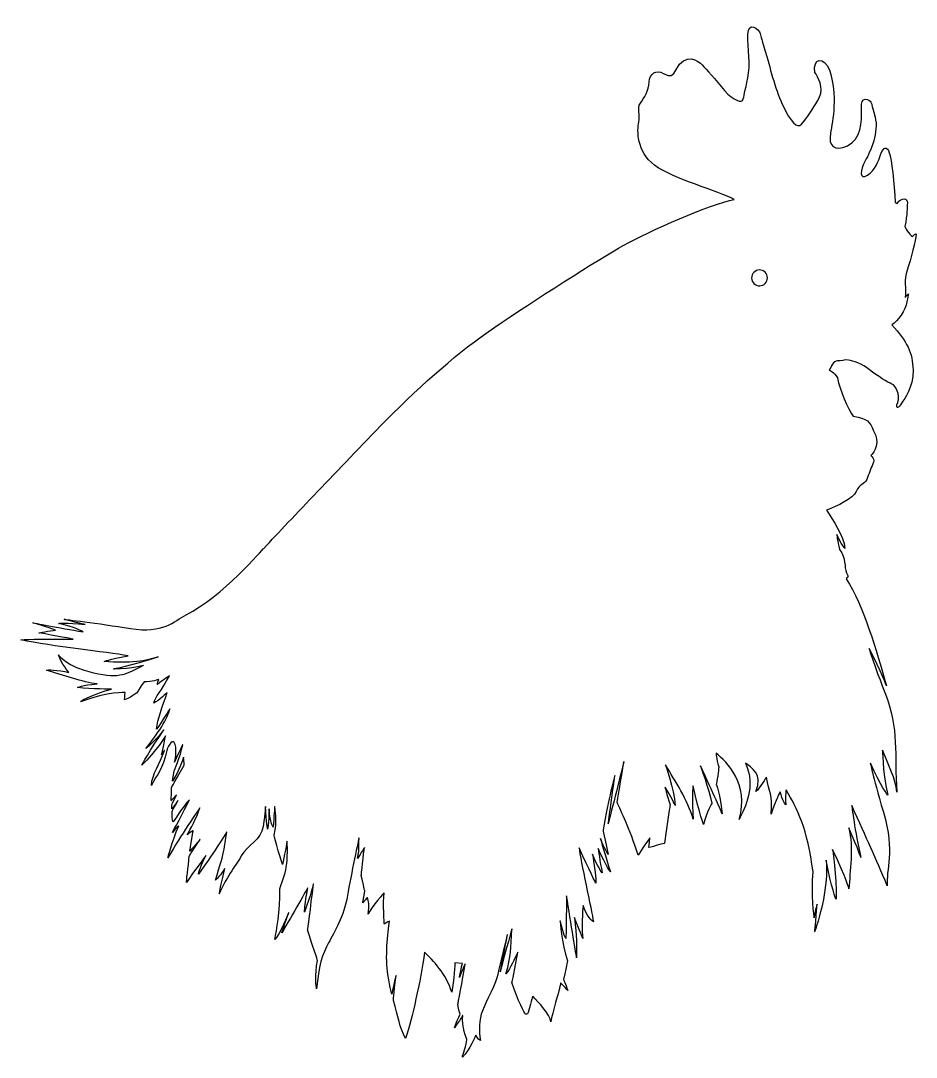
# Model space of a CAD drawing. Header units: centimetres. Extents: x -64 to 65, y -66 to 66.
# Drawn here: x -63.9 to -59.53, y 11.18 to 16.23 of the extents above; entities that cross this region are included whole.
import ezdxf

# ---------------------------------------------------------------- set-up
doc = ezdxf.new("R2010")
doc.units = ezdxf.units.CM
doc.header["$MEASUREMENT"] = 0
doc.layers.add('Layer 1', color=7, linetype='Continuous')

msp = doc.modelspace()

# ---------------------------------------------------------------- linework, layer by layer
at = {"layer": 'Layer 1'}
for points, knots in [([(-63.80909, 13.24695), (-63.72927, 13.23195), (-63.64203, 13.2156), (-63.64203, 13.2156), (-63.64203, 13.2156), (-63.80647, 13.21899), (-63.89807, 13.21266), (-63.89807, 13.21266), (-63.89807, 13.21266), (-63.74318, 13.17964), (-63.4805, 13.15405), (-63.37417, 13.13413), (-63.37417, 13.13413), (-63.4717, 13.11685), (-63.4913, 13.10709), (-63.4913, 13.10709), (-63.4913, 13.10709), (-63.36544, 13.09709), (-63.28077, 13.10884), (-63.22759, 13.13027), (-63.22759, 13.13027), (-63.36163, 13.08672), (-63.44516, 13.07071), (-63.44516, 13.07071), (-63.44516, 13.07071), (-63.34888, 13.07047), (-63.29842, 13.0886), (-63.29842, 13.0886), (-63.29842, 13.0886), (-63.38049, 13.04891), (-63.4092, 13.02092), (-63.54292, 13.05169), (-63.54292, 13.05169), (-63.67677, 13.08273), (-63.71339, 13.13863), (-63.71339, 13.13863), (-63.71339, 13.13863), (-63.70154, 13.0973), (-63.66264, 13.05256), (-63.66264, 13.05256), (-63.66264, 13.05256), (-63.71688, 13.06867), (-63.77234, 13.06523), (-63.77234, 13.06523), (-63.77234, 13.06523), (-63.69246, 13.04036), (-63.59644, 13.00678), (-63.52548, 12.99739), (-63.52548, 12.99739), (-63.60155, 12.99194), (-63.62144, 12.98001), (-63.62144, 12.98001), (-63.62144, 12.98001), (-63.55051, 12.97062), (-63.4557, 12.9726), (-63.4557, 12.9726), (-63.4557, 12.9726), (-63.54108, 12.94739), (-63.59717, 12.92037), (-63.60704, 12.91045), (-63.60704, 12.91045), (-63.46583, 12.96056), (-63.38804, 12.95593), (-63.38804, 12.95593), (-63.38804, 12.95593), (-63.39161, 12.93699), (-63.39098, 12.91923), (-63.39098, 12.91923), (-63.39098, 12.91923), (-63.34791, 12.9387), (-63.32478, 12.95786), (-63.32303, 12.96738), (-63.32303, 12.96738), (-63.31628, 12.9818), (-63.29575, 13.00746), (-63.29575, 13.00746), (-63.29575, 13.00746), (-63.25662, 13.00616), (-63.22468, 13.01966), (-63.22468, 13.01966), (-63.22468, 13.01966), (-63.23201, 13.00146), (-63.23108, 12.99537), (-63.23108, 12.99537), (-63.23108, 12.99537), (-63.1993, 13.019), (-63.17224, 13.03739), (-63.17224, 13.03739), (-63.17224, 13.03739), (-63.20965, 12.96378), (-63.24251, 12.93476), (-63.24815, 12.90404), (-63.24815, 12.90404), (-63.22458, 12.91544), (-63.18364, 12.95521), (-63.18364, 12.95521), (-63.18364, 12.95521), (-63.207, 12.88279), (-63.23124, 12.82832), (-63.23481, 12.77601), (-63.23481, 12.77601), (-63.20788, 12.81599), (-63.17089, 12.87594), (-63.17089, 12.87594), (-63.17089, 12.87594), (-63.18724, 12.81032), (-63.24653, 12.73486), (-63.28794, 12.68168), (-63.28794, 12.68168), (-63.24177, 12.71835), (-63.19994, 12.77331), (-63.19994, 12.77331), (-63.19994, 12.77331), (-63.27043, 12.67068), (-63.3071, 12.60075), (-63.3071, 12.60075), (-63.3071, 12.60075), (-63.23738, 12.66822), (-63.1919, 12.74431), (-63.1919, 12.74431), (-63.1919, 12.74431), (-63.20508, 12.67393), (-63.21111, 12.65171), (-63.21111, 12.65171), (-63.21111, 12.65171), (-63.19733, 12.67256), (-63.19733, 12.67256), (-63.19733, 12.67256), (-63.19733, 12.67256), (-63.21786, 12.60586), (-63.258, 12.55823), (-63.26054, 12.50174), (-63.26054, 12.50174), (-63.23226, 12.55918), (-63.20527, 12.57778), (-63.18564, 12.67224), (-63.18564, 12.67224), (-63.17601, 12.70216), (-63.15421, 12.73526), (-63.14474, 12.70209), (-63.14474, 12.70209), (-63.13511, 12.66881), (-63.14593, 12.62171), (-63.14694, 12.61592), (-63.14694, 12.61592), (-63.1195, 12.67971), (-63.10765, 12.70104), (-63.10765, 12.70104), (-63.10765, 12.70104), (-63.11934, 12.63831), (-63.14916, 12.57311), (-63.14916, 12.57311), (-63.14916, 12.57311), (-63.15326, 12.54057), (-63.15824, 12.52377), (-63.15824, 12.52377), (-63.15824, 12.52377), (-63.12392, 12.57232), (-63.10342, 12.63939), (-63.10342, 12.63939), (-63.10342, 12.63939), (-63.1017, 12.61738), (-63.10054, 12.6015), (-63.10054, 12.6015), (-63.10054, 12.6015), (-63.15907, 12.49842), (-63.16224, 12.49305), (-63.16224, 12.49305), (-63.16224, 12.49305), (-63.16274, 12.4382), (-63.16489, 12.42667), (-63.16489, 12.42667), (-63.16489, 12.42667), (-63.1424, 12.45196), (-63.13751, 12.45696), (-63.13751, 12.45696), (-63.13751, 12.45696), (-63.15902, 12.41574), (-63.16045, 12.40817), (-63.16045, 12.40817), (-63.16045, 12.40817), (-63.16026, 12.38846), (-63.16026, 12.38846), (-63.16026, 12.38846), (-63.16026, 12.38846), (-63.13121, 12.42831), (-63.13121, 12.42831), (-63.13121, 12.42831), (-63.13121, 12.42831), (-63.1587, 12.37635), (-63.1587, 12.37635), (-63.1587, 12.37635), (-63.1587, 12.37635), (-63.15949, 12.32933), (-63.15431, 12.32462), (-63.15431, 12.32462), (-63.15431, 12.32462), (-63.10827, 12.39243), (-63.0879, 12.41828), (-63.0879, 12.41828), (-63.0879, 12.41828), (-63.0879, 12.41828), (-63.07536, 12.43172), (-63.07536, 12.43172), (-63.07536, 12.43172), (-63.09899, 12.37899), (-63.15825, 12.27223), (-63.15825, 12.27223), (-63.15825, 12.27223), (-63.13785, 12.29792), (-63.12663, 12.30562), (-63.12663, 12.30562), (-63.12663, 12.30562), (-63.16126, 12.22561), (-63.17971, 12.14848), (-63.17971, 12.14848), (-63.17971, 12.14848), (-63.14309, 12.21822), (-63.03948, 12.37174), (-63.02387, 12.39258), (-63.02387, 12.39258), (-63.03848, 12.34622), (-63.0715, 12.28542), (-63.08599, 12.26058), (-63.08599, 12.26058), (-63.06252, 12.27982), (-63.05649, 12.28066), (-63.05649, 12.28066), (-63.05649, 12.28066), (-63.06959, 12.20068), (-63.07324, 12.18157), (-63.07324, 12.18157), (-63.07324, 12.18157), (-63.04403, 12.2116), (-63.02307, 12.23901), (-63.02307, 12.23901), (-63.02307, 12.23901), (-63.06689, 12.17276), (-63.07543, 12.15852), (-63.07543, 12.15852), (-63.07543, 12.15852), (-63.08149, 12.1065), (-63.08974, 12.0293), (-63.08974, 12.0293), (-63.08974, 12.0293), (-63.05249, 12.08142), (-62.99444, 12.16109), (-62.99444, 12.16109), (-62.99444, 12.16109), (-63.01558, 12.12172), (-63.03106, 12.0696), (-63.03106, 12.0696), (-63.03106, 12.0696), (-62.97079, 12.15059), (-62.89234, 12.27555), (-62.89234, 12.27555), (-62.89234, 12.27555), (-62.90332, 12.21657), (-62.8993, 12.18633), (-62.9483, 12.04039), (-62.9483, 12.04039), (-62.92494, 12.05955), (-62.90239, 12.09635), (-62.90239, 12.09635), (-62.90239, 12.09635), (-62.91684, 12.04034), (-62.92932, 11.97361), (-62.92932, 11.97361), (-62.92932, 11.97361), (-62.89754, 12.04854), (-62.85354, 12.10508), (-62.822, 12.158), (-62.822, 12.158), (-62.79059, 12.21118), (-62.7244, 12.23809), (-62.71468, 12.30119), (-62.71468, 12.30119), (-62.70463, 12.37599), (-62.7041, 12.39946), (-62.7041, 12.39946), (-62.7041, 12.39946), (-62.69934, 12.31985), (-62.69333, 12.28942), (-62.69333, 12.28942), (-62.69333, 12.28942), (-62.68661, 12.3354), (-62.68648, 12.38824), (-62.68648, 12.38824), (-62.68648, 12.38824), (-62.67989, 12.31823), (-62.66613, 12.29802), (-62.66613, 12.29802), (-62.66613, 12.29802), (-62.66251, 12.34837), (-62.65896, 12.39891), (-62.65896, 12.39891), (-62.65896, 12.39891), (-62.65269, 12.34851), (-62.64716, 12.33581), (-62.66129, 12.25984), (-62.66129, 12.25984), (-62.66195, 12.24619), (-62.62142, 12.11665), (-62.62142, 12.11665), (-62.62142, 12.11665), (-62.61322, 12.15036), (-62.59827, 12.23024), (-62.59827, 12.23024), (-62.59827, 12.23024), (-62.59594, 12.19058), (-62.59655, 12.12385), (-62.60481, 12.08977), (-62.60481, 12.08977), (-62.61322, 12.05609), (-62.63362, 11.99907), (-62.63362, 11.99907), (-62.63362, 11.99907), (-62.63219, 11.88093), (-62.64944, 11.79952), (-62.65852, 11.75023), (-62.65852, 11.75023), (-62.63759, 11.7679), (-62.59047, 11.88287), (-62.59047, 11.88287), (-62.59047, 11.88287), (-62.62164, 11.7904), (-62.62479, 11.78307), (-62.62479, 11.78307), (-62.62479, 11.78307), (-62.57111, 11.87123), (-62.49729, 12.00299), (-62.49729, 12.00299), (-62.49729, 12.00299), (-62.51219, 11.92314), (-62.5138, 11.88419), (-62.5138, 11.88419), (-62.5138, 11.88419), (-62.48253, 11.96679), (-62.47025, 12.02146), (-62.47025, 12.02146), (-62.47025, 12.02146), (-62.48316, 11.90017), (-62.49853, 11.79691), (-62.49853, 11.79691), (-62.49853, 11.79691), (-62.47379, 11.71952), (-62.44979, 11.64821), (-62.44979, 11.64821), (-62.44979, 11.64821), (-62.46365, 11.5741), (-62.45799, 11.52005), (-62.4541, 11.50949), (-62.4541, 11.50949), (-62.44582, 11.61609), (-62.42563, 11.68298), (-62.39608, 11.73468), (-62.39608, 11.73468), (-62.36687, 11.78606), (-62.32091, 11.8639), (-62.3039, 11.96497), (-62.3039, 11.96497), (-62.28691, 12.06575), (-62.24723, 12.24723), (-62.24723, 12.24723), (-62.24723, 12.24723), (-62.25051, 12.22998), (-62.24345, 12.19349), (-62.25424, 12.14619), (-62.25424, 12.14619), (-62.23754, 12.17254), (-62.22069, 12.19903), (-62.22069, 12.19903), (-62.22069, 12.19903), (-62.2254, 12.17421), (-62.23657, 12.06243), (-62.23657, 12.06243), (-62.23657, 12.06243), (-62.22406, 12.01293), (-62.21942, 11.98642), (-62.21942, 11.98642), (-62.21942, 11.98642), (-62.22757, 11.94298), (-62.22823, 11.92922), (-62.22823, 11.92922), (-62.22823, 11.92922), (-62.20754, 11.95481), (-62.20754, 11.95481), (-62.20754, 11.95481), (-62.20754, 11.95481), (-62.20087, 11.93793), (-62.19463, 11.9188), (-62.2032, 11.87345), (-62.2032, 11.87345), (-62.18587, 11.9133), (-62.12446, 11.9786), (-62.12446, 11.9786), (-62.12446, 11.9786), (-62.13203, 11.92886), (-62.12382, 11.82506), (-62.12382, 11.82506), (-62.12382, 11.82506), (-62.11223, 11.83453), (-62.09932, 11.84006), (-62.09932, 11.84006), (-62.09932, 11.84006), (-62.10739, 11.78664), (-62.12009, 11.65541), (-62.10678, 11.58021), (-62.10678, 11.58021), (-62.09321, 11.50486), (-62.08744, 11.48422), (-62.08744, 11.48422), (-62.08744, 11.48422), (-62.07283, 11.56195), (-62.06643, 11.5745), (-62.06643, 11.5745), (-62.06643, 11.5745), (-62.08045, 11.47893), (-62.07937, 11.45327), (-62.07937, 11.45327), (-62.07937, 11.45327), (-62.05561, 11.37014), (-62.05069, 11.32394), (-62.01987, 11.26695), (-62.01987, 11.26695), (-61.98934, 11.36728), (-61.94653, 11.54431), (-61.9274, 11.68806), (-61.9274, 11.68806), (-61.88758, 11.64925), (-61.82133, 11.58188), (-61.79476, 11.49409), (-61.79476, 11.49409), (-61.78431, 11.54936), (-61.7796, 11.63686), (-61.7796, 11.63686), (-61.7796, 11.63686), (-61.7796, 11.63686), (-61.74298, 11.63395), (-61.74298, 11.63395), (-61.74298, 11.63395), (-61.75348, 11.58863), (-61.75766, 11.56574), (-61.75766, 11.56574), (-61.75766, 11.56574), (-61.73599, 11.61879), (-61.72967, 11.63133), (-61.72967, 11.63133), (-61.72967, 11.63133), (-61.74242, 11.55315), (-61.76486, 11.43358), (-61.76486, 11.43358), (-61.76486, 11.43358), (-61.76145, 11.40926), (-61.7538, 11.38646), (-61.7538, 11.38646), (-61.7538, 11.38646), (-61.77311, 11.34677), (-61.78214, 11.31899), (-61.78214, 11.31899), (-61.78214, 11.31899), (-61.75589, 11.35526), (-61.74134, 11.38006), (-61.74134, 11.38006), (-61.74134, 11.38006), (-61.74896, 11.32833), (-61.72049, 11.26034), (-61.72049, 11.26034), (-61.72049, 11.26034), (-61.72824, 11.20861), (-61.74729, 11.18075), (-61.74242, 11.17586), (-61.74242, 11.17586), (-61.70824, 11.21086), (-61.67699, 11.28339), (-61.67699, 11.28339), (-61.67699, 11.28339), (-61.67202, 11.26693), (-61.65424, 11.25762), (-61.65424, 11.25762), (-61.65424, 11.25762), (-61.66355, 11.30268), (-61.66273, 11.35951), (-61.64471, 11.40319), (-61.64471, 11.40319), (-61.62667, 11.44693), (-61.57687, 11.5439), (-61.57028, 11.57993), (-61.57028, 11.57993), (-61.5634, 11.61594), (-61.52366, 11.77554), (-61.52366, 11.77554), (-61.52366, 11.77554), (-61.53504, 11.70503), (-61.55784, 11.59329), (-61.55784, 11.59329), (-61.55784, 11.59329), (-61.52874, 11.70767), (-61.50106, 11.80287), (-61.50106, 11.80287), (-61.50106, 11.80287), (-61.50939, 11.70421), (-61.504, 11.67164), (-61.53053, 11.58229), (-61.53053, 11.58229), (-61.50701, 11.61333), (-61.48746, 11.65492), (-61.47322, 11.68947), (-61.47322, 11.68947), (-61.49627, 11.55435), (-61.50095, 11.54133), (-61.50095, 11.54133), (-61.50095, 11.54133), (-61.47272, 11.44973), (-61.43724, 11.38798), (-61.43724, 11.38798), (-61.43724, 11.38798), (-61.43724, 11.38798), (-61.42488, 11.37978), (-61.42219, 11.39504), (-61.42219, 11.39504), (-61.40383, 11.4606), (-61.39946, 11.47336), (-61.39946, 11.47336), (-61.39946, 11.47336), (-61.3716, 11.44428), (-61.31545, 11.3866), (-61.31101, 11.34864), (-61.31101, 11.34864), (-61.30471, 11.39264), (-61.27008, 11.50411), (-61.27008, 11.50411), (-61.27008, 11.50411), (-61.26511, 11.53057), (-61.26362, 11.53824), (-61.26362, 11.53824), (-61.26362, 11.53824), (-61.25203, 11.52615), (-61.22904, 11.50231), (-61.22904, 11.50231), (-61.22904, 11.50231), (-61.23896, 11.53366), (-61.25042, 11.55554), (-61.25042, 11.55554), (-61.25042, 11.55554), (-61.23073, 11.64013), (-61.22986, 11.64579), (-61.22986, 11.64579), (-61.22986, 11.64579), (-61.26018, 11.73411), (-61.26579, 11.8414), (-61.26579, 11.8414), (-61.26579, 11.8414), (-61.24949, 11.77139), (-61.23846, 11.75565), (-61.23846, 11.75565), (-61.23846, 11.75565), (-61.23523, 11.85738), (-61.23489, 11.96335), (-61.23489, 11.96335), (-61.23489, 11.96335), (-61.21393, 11.8337), (-61.18547, 11.66112), (-61.18547, 11.66112), (-61.18547, 11.66112), (-61.18677, 11.72832), (-61.18309, 11.75902), (-61.19603, 11.85784), (-61.19603, 11.85784), (-61.17211, 11.79635), (-61.15605, 11.75608), (-61.15605, 11.75608), (-61.15605, 11.75608), (-61.16388, 11.84011), (-61.15338, 11.91668), (-61.15338, 11.91668), (-61.15338, 11.91668), (-61.14124, 11.86718), (-61.10377, 11.83641), (-61.10377, 11.83641), (-61.10377, 11.83641), (-61.11102, 11.89089), (-61.16828, 12.14134), (-61.17359, 12.19746), (-61.17359, 12.19746), (-61.12215, 12.08387), (-61.09199, 12.02503), (-61.09199, 12.02503), (-61.09199, 12.02503), (-61.09016, 12.06586), (-61.10826, 12.16753), (-61.10826, 12.16753), (-61.10826, 12.16753), (-61.08619, 12.10855), (-61.06071, 12.07604), (-61.06071, 12.07604), (-61.06071, 12.07604), (-61.07217, 12.12933), (-61.07989, 12.1937), (-61.07989, 12.1937), (-61.07989, 12.1937), (-61.03814, 12.10136), (-61.02054, 12.08035), (-61.02054, 12.08035), (-61.02054, 12.08035), (-61.0457, 12.15586), (-61.06888, 12.24283), (-61.06888, 12.24283), (-61.06888, 12.24283), (-61.05023, 12.1961), (-61.03213, 12.16512), (-61.03213, 12.16512), (-61.03213, 12.16512), (-61.05676, 12.28558), (-61.05676, 12.28558), (-61.05676, 12.28558), (-61.05676, 12.28558), (-61.03022, 12.43782), (-60.9995, 12.55027), (-60.9995, 12.55027), (-60.9995, 12.55027), (-61.01302, 12.44663), (-61.03167, 12.31442), (-61.03167, 12.31442), (-61.03167, 12.31442), (-61.00251, 12.42885), (-60.96505, 12.57723), (-60.95499, 12.61837), (-60.95499, 12.61837), (-60.98118, 12.45814), (-60.98833, 12.42017), (-60.98833, 12.42017), (-60.98833, 12.42017), (-60.96936, 12.37363), (-60.9283, 12.29904), (-60.88549, 12.16122), (-60.88549, 12.16122), (-60.87337, 12.1844), (-60.82831, 12.24673), (-60.82831, 12.24673), (-60.82831, 12.24673), (-60.82855, 12.2136), (-60.83342, 12.19871), (-60.83342, 12.19871), (-60.83342, 12.19871), (-60.80842, 12.20567), (-60.75658, 12.21977), (-60.75658, 12.21977), (-60.75658, 12.21977), (-60.73094, 12.39977), (-60.72941, 12.40712), (-60.72941, 12.40712), (-60.72941, 12.40712), (-60.74695, 12.46152), (-60.75433, 12.4943), (-60.75433, 12.4943), (-60.75433, 12.4943), (-60.7252, 12.44964), (-60.7043, 12.40442), (-60.7043, 12.40442), (-60.7043, 12.40442), (-60.71216, 12.48845), (-60.75182, 12.60196), (-60.75182, 12.60196), (-60.75182, 12.60196), (-60.70237, 12.52004), (-60.64551, 12.43477), (-60.6167, 12.33693), (-60.6167, 12.33693), (-60.62469, 12.43075), (-60.61763, 12.50034), (-60.61763, 12.50034), (-60.61763, 12.50034), (-60.58376, 12.35434), (-60.56635, 12.31185), (-60.56635, 12.31185), (-60.56635, 12.31185), (-60.55087, 12.37379), (-60.52534, 12.41604), (-60.52534, 12.41604), (-60.52534, 12.41604), (-60.53973, 12.48568), (-60.58164, 12.5977), (-60.58164, 12.5977), (-60.58164, 12.5977), (-60.51835, 12.46393), (-60.47533, 12.36929), (-60.4762, 12.36383), (-60.4762, 12.36383), (-60.48856, 12.47588), (-60.50448, 12.50649), (-60.50448, 12.50649), (-60.50448, 12.50649), (-60.49601, 12.54041), (-60.49223, 12.59274), (-60.49223, 12.59274), (-60.49223, 12.59274), (-60.50443, 12.63227), (-60.50535, 12.65997), (-60.50535, 12.65997), (-60.50535, 12.65997), (-60.45212, 12.61676), (-60.34223, 12.51154), (-60.39277, 12.33636), (-60.39277, 12.33636), (-60.36385, 12.39579), (-60.30996, 12.49572), (-60.36105, 12.61145), (-60.36105, 12.61145), (-60.33388, 12.58883), (-60.27435, 12.55978), (-60.31051, 12.4722), (-60.31051, 12.4722), (-60.29154, 12.48821), (-60.25984, 12.54335), (-60.25984, 12.54335), (-60.25984, 12.54335), (-60.24555, 12.46196), (-60.22719, 12.46466), (-60.23672, 12.36214), (-60.23672, 12.36214), (-60.21317, 12.43442), (-60.19253, 12.47173), (-60.19253, 12.47173), (-60.19253, 12.47173), (-60.18147, 12.42646), (-60.16517, 12.40778), (-60.16517, 12.40778), (-60.16517, 12.40778), (-60.16768, 12.45718), (-60.16332, 12.48004), (-60.16332, 12.48004), (-60.16332, 12.48004), (-60.10794, 12.3891), (-60.05931, 12.29152), (-60.03193, 12.07986), (-60.03193, 12.07986), (-60.04204, 11.97389), (-60.02656, 11.85679), (-60.02656, 11.85679), (-60.02656, 11.85679), (-60.0209, 11.89899), (-60.01219, 11.92312), (-60.01219, 11.92312), (-60.01219, 11.92312), (-60.01859, 11.83594), (-60.02415, 11.78776), (-60.02415, 11.78776), (-60.02415, 11.78776), (-59.99613, 11.87282), (-59.95718, 12.00705), (-59.96835, 12.13696), (-59.96835, 12.13696), (-59.94295, 12.0003), (-59.91948, 11.94696), (-59.91948, 11.94696), (-59.91948, 11.94696), (-59.91752, 12.06248), (-59.9367, 12.18995), (-59.9367, 12.18995), (-59.9367, 12.18995), (-59.86635, 12.04112), (-59.85685, 11.99802), (-59.85685, 11.99802), (-59.85685, 11.99802), (-59.85254, 12.08181), (-59.83277, 12.19987), (-59.85793, 12.29507), (-59.85793, 12.29507), (-59.80819, 12.18365), (-59.79893, 12.15034), (-59.79893, 12.15034), (-59.79893, 12.15034), (-59.8278, 12.27768), (-59.84346, 12.40455), (-59.84346, 12.40455), (-59.84346, 12.40455), (-59.76676, 12.23675), (-59.72958, 12.15306), (-59.66952, 12.01207), (-59.66952, 12.01207), (-59.67778, 12.09237), (-59.63068, 12.17587), (-59.68862, 12.3714), (-59.68862, 12.3714), (-59.74633, 12.56714), (-59.75167, 12.61119), (-59.75167, 12.61119), (-59.75167, 12.61119), (-59.70222, 12.49782), (-59.66708, 12.454), (-59.66708, 12.454), (-59.66708, 12.454), (-59.69547, 12.58695), (-59.69274, 12.67487), (-59.69274, 12.67487), (-59.69274, 12.67487), (-59.65961, 12.58803), (-59.63075, 12.54324), (-59.62292, 12.46916), (-59.62292, 12.46916), (-59.63715, 12.65659), (-59.60969, 12.77145), (-59.68129, 12.95581), (-59.68129, 12.95581), (-59.75291, 13.1402), (-59.75881, 13.17073), (-59.75881, 13.17073), (-59.75881, 13.17073), (-59.69653, 13.05294), (-59.67335, 12.9879), (-59.67335, 12.9879), (-59.67335, 12.9879), (-59.72476, 13.16448), (-59.78485, 13.38004), (-59.87036, 13.51021), (-59.87036, 13.51021), (-59.86705, 13.5173), (-59.85332, 13.51659), (-59.86872, 13.53918), (-59.86872, 13.53918), (-59.88097, 13.56903), (-59.86928, 13.60993), (-59.90224, 13.65348), (-59.90224, 13.65348), (-59.91399, 13.69703), (-59.9161, 13.72706), (-59.9161, 13.72706), (-59.9161, 13.72706), (-59.89552, 13.67981), (-59.87604, 13.65853), (-59.87604, 13.65853), (-59.87604, 13.65853), (-59.884, 13.72087), (-59.93406, 13.7991), (-59.96677, 13.84459), (-59.96677, 13.84459), (-59.91383, 13.8661), (-59.83649, 13.90071), (-59.82167, 13.93714), (-59.82167, 13.93714), (-59.80693, 13.97386), (-59.78058, 13.96878), (-59.76994, 13.9944), (-59.76994, 13.9944), (-59.75909, 14.01975), (-59.75197, 14.04811), (-59.73978, 14.07118), (-59.73978, 14.07118), (-59.72745, 14.09454), (-59.74981, 14.11251), (-59.74981, 14.11251), (-59.74981, 14.11251), (-59.73166, 14.12479), (-59.7033, 14.18228), (-59.73714, 14.23186), (-59.73714, 14.23186), (-59.75405, 14.27832), (-59.76704, 14.29269), (-59.83575, 14.30351), (-59.83575, 14.30351), (-59.86292, 14.33806), (-59.90049, 14.43162), (-59.91266, 14.49086), (-59.91266, 14.49086), (-59.92687, 14.52089), (-59.95298, 14.52793), (-59.95298, 14.52793), (-59.95298, 14.52793), (-59.94412, 14.54388), (-59.93218, 14.57513), (-59.91276, 14.57336), (-59.91276, 14.57336), (-59.89366, 14.57188), (-59.88202, 14.58138), (-59.85905, 14.57696), (-59.85905, 14.57696), (-59.83632, 14.57281), (-59.79354, 14.56098), (-59.75605, 14.53023), (-59.75605, 14.53023), (-59.71856, 14.49962), (-59.66543, 14.46816), (-59.64702, 14.46072), (-59.64702, 14.46072), (-59.62876, 14.45347), (-59.60572, 14.40973), (-59.61879, 14.37092), (-59.61879, 14.37092), (-59.63191, 14.33208), (-59.61387, 14.34444), (-59.59982, 14.36724), (-59.59982, 14.36724), (-59.58553, 14.39021), (-59.54262, 14.44103), (-59.5441, 14.52808), (-59.5441, 14.52808), (-59.54558, 14.61476), (-59.57326, 14.66701), (-59.64798, 14.7498), (-59.64798, 14.7498), (-59.61755, 14.76586), (-59.58138, 14.82193), (-59.57379, 14.86175), (-59.57379, 14.86175), (-59.56649, 14.90154), (-59.56649, 14.90154), (-59.56649, 14.90154), (-59.56649, 14.90154), (-59.58197, 14.88297), (-59.58197, 14.88297), (-59.58197, 14.88297), (-59.58197, 14.88297), (-59.57723, 14.92922), (-59.58978, 14.96698), (-59.57247, 15.01674), (-59.57247, 15.01674), (-59.5553, 15.06653), (-59.53069, 15.16631), (-59.52826, 15.19121), (-59.52826, 15.19121), (-59.52826, 15.20108), (-59.54588, 15.18079), (-59.54588, 15.18079), (-59.54588, 15.18079), (-59.56557, 15.19039), (-59.58385, 15.22892), (-59.58385, 15.22892), (-59.58385, 15.22892), (-59.57216, 15.29179), (-59.57239, 15.32142), (-59.57181, 15.34473), (-59.57181, 15.34473), (-59.57155, 15.3683), (-59.59814, 15.37331), (-59.6216, 15.34238), (-59.6216, 15.34238), (-59.62515, 15.34479), (-59.63065, 15.34587), (-59.63065, 15.34587), (-59.63065, 15.34587), (-59.63674, 15.43948), (-59.64787, 15.55754), (-59.65986, 15.58921), (-59.65986, 15.58921), (-59.67145, 15.62091), (-59.68767, 15.62011), (-59.7005, 15.58312), (-59.7005, 15.58312), (-59.71317, 15.54618), (-59.72863, 15.50578), (-59.76686, 15.47956), (-59.76686, 15.47956), (-59.8052, 15.45337), (-59.80366, 15.50422), (-59.77747, 15.55028), (-59.77747, 15.55028), (-59.75096, 15.59648), (-59.70952, 15.69096), (-59.72945, 15.76345), (-59.72945, 15.76345), (-59.74921, 15.83597), (-59.74387, 15.82327), (-59.74921, 15.83597), (-59.74921, 15.83597), (-59.75479, 15.84872), (-59.80157, 15.87127), (-59.79631, 15.80554), (-59.79631, 15.80554), (-59.79073, 15.73974), (-59.79874, 15.65462), (-59.86365, 15.62356), (-59.86365, 15.62356), (-59.92853, 15.59237), (-59.95808, 15.62345), (-59.94678, 15.68433), (-59.94678, 15.68433), (-59.93527, 15.745), (-59.91191, 15.87023), (-59.95165, 15.99379), (-59.95165, 15.99379), (-59.97896, 16.0579), (-60.03465, 16.05449), (-60.02269, 15.98146), (-60.02269, 15.98146), (-60.0111, 15.95982), (-59.97594, 15.90592), (-60.00002, 15.86129), (-60.00002, 15.86129), (-60.0241, 15.81663), (-60.0514, 15.77673), (-60.07786, 15.74024), (-60.07786, 15.74024), (-60.10413, 15.70397), (-60.12527, 15.71778), (-60.16745, 15.79644), (-60.16745, 15.79644), (-60.20984, 15.87497), (-60.2318, 15.9676), (-60.25796, 16.05909), (-60.25796, 16.05909), (-60.28405, 16.15034), (-60.28582, 16.15074), (-60.28984, 16.17111), (-60.28984, 16.17111), (-60.29394, 16.19151), (-60.34921, 16.23334), (-60.34972, 16.16669), (-60.34972, 16.16669), (-60.35046, 16.09983), (-60.33657, 16.01675), (-60.35004, 15.95441), (-60.35004, 15.95441), (-60.3639, 15.89202), (-60.36978, 15.85985), (-60.37409, 15.84683), (-60.37409, 15.84683), (-60.37856, 15.83392), (-60.41883, 15.83953), (-60.46376, 15.89316), (-60.46376, 15.89316), (-60.50882, 15.94676), (-60.5539, 15.99857), (-60.57219, 16.01765), (-60.57219, 16.01765), (-60.59034, 16.03667), (-60.65612, 16.08435), (-60.70072, 15.99251), (-60.70072, 15.99251), (-60.71363, 15.9655), (-60.72911, 15.95661), (-60.76276, 15.9765), (-60.76276, 15.9765), (-60.79634, 15.99674), (-60.82959, 15.97547), (-60.83134, 15.93459), (-60.83134, 15.93459), (-60.83325, 15.89355), (-60.85592, 15.85651), (-60.8746, 15.83048), (-60.8746, 15.83048), (-60.89312, 15.80458), (-60.87317, 15.7751), (-60.88198, 15.73766), (-60.88198, 15.73766), (-60.89092, 15.69993), (-60.89325, 15.59415), (-60.8053, 15.52864), (-60.8053, 15.52864), (-60.71733, 15.46305), (-60.49105, 15.40108), (-60.41623, 15.36137), (-60.41623, 15.36137), (-60.53254, 15.33806), (-60.83202, 15.20746), (-60.95521, 15.13811), (-60.95521, 15.13811), (-61.07821, 15.06868), (-61.40143, 14.86398), (-61.58399, 14.73891), (-61.58399, 14.73891), (-61.76674, 14.61392), (-61.92435, 14.47449), (-62.12033, 14.27922), (-62.12033, 14.27922), (-62.34964, 14.04104), (-62.57176, 13.80958), (-62.71212, 13.65896), (-62.71212, 13.65896), (-62.71212, 13.65896), (-62.91836, 13.41859), (-63.09122, 13.33503), (-63.09122, 13.33503), (-63.15014, 13.3027), (-63.20279, 13.24203), (-63.36311, 13.26788), (-63.36311, 13.26788), (-63.52339, 13.29402), (-63.68675, 13.31281), (-63.68675, 13.31281), (-63.68675, 13.31281), (-63.62526, 13.29545), (-63.58346, 13.28744), (-63.58346, 13.28744), (-63.58346, 13.28744), (-63.6781, 13.29744), (-63.7143, 13.29252), (-63.7143, 13.29252), (-63.7143, 13.29252), (-63.63503, 13.27545), (-63.59391, 13.25207), (-63.59391, 13.25207), (-63.59391, 13.25207), (-63.71252, 13.2703), (-63.83942, 13.29618), (-63.83942, 13.29618), (-63.83942, 13.29618), (-63.77391, 13.27811), (-63.72827, 13.25964), (-63.72827, 13.25964), (-63.72827, 13.25964), (-63.75805, 13.25713), (-63.80909, 13.24695), (-63.80909, 13.24695)], [0, 0, 0, 0, 0.0036101, 0.0036101, 0.0036101, 0.0036101, 0.0072202, 0.0072202, 0.0072202, 0.0072202, 0.0108303, 0.0108303, 0.0108303, 0.0108303, 0.0144404, 0.0144404, 0.0144404, 0.0144404, 0.0180505, 0.0180505, 0.0180505, 0.0180505, 0.0216606, 0.0216606, 0.0216606, 0.0216606, 0.0252708, 0.0252708, 0.0252708, 0.0252708, 0.0288809, 0.0288809, 0.0288809, 0.0288809, 0.032491, 0.032491, 0.032491, 0.032491, 0.0361011, 0.0361011, 0.0361011, 0.0361011, 0.0397112, 0.0397112, 0.0397112, 0.0397112, 0.0433213, 0.0433213, 0.0433213, 0.0433213, 0.0469314, 0.0469314, 0.0469314, 0.0469314, 0.0505415, 0.0505415, 0.0505415, 0.0505415, 0.0541516, 0.0541516, 0.0541516, 0.0541516, 0.0577617, 0.0577617, 0.0577617, 0.0577617, 0.0613718, 0.0613718, 0.0613718, 0.0613718, 0.0649819, 0.0649819, 0.0649819, 0.0649819, 0.0685921, 0.0685921, 0.0685921, 0.0685921, 0.0722022, 0.0722022, 0.0722022, 0.0722022, 0.0758123, 0.0758123, 0.0758123, 0.0758123, 0.0794224, 0.0794224, 0.0794224, 0.0794224, 0.0830325, 0.0830325, 0.0830325, 0.0830325, 0.0866426, 0.0866426, 0.0866426, 0.0866426, 0.0902527, 0.0902527, 0.0902527, 0.0902527, 0.0938628, 0.0938628, 0.0938628, 0.0938628, 0.0974729, 0.0974729, 0.0974729, 0.0974729, 0.101083, 0.101083, 0.101083, 0.101083, 0.1046931, 0.1046931, 0.1046931, 0.1046931, 0.1083032, 0.1083032, 0.1083032, 0.1083032, 0.1119134, 0.1119134, 0.1119134, 0.1119134, 0.1155235, 0.1155235, 0.1155235, 0.1155235, 0.1191336, 0.1191336, 0.1191336, 0.1191336, 0.1227437, 0.1227437, 0.1227437, 0.1227437, 0.1263538, 0.1263538, 0.1263538, 0.1263538, 0.1299639, 0.1299639, 0.1299639, 0.1299639, 0.133574, 0.133574, 0.133574, 0.133574, 0.1371841, 0.1371841, 0.1371841, 0.1371841, 0.1407942, 0.1407942, 0.1407942, 0.1407942, 0.1444043, 0.1444043, 0.1444043, 0.1444043, 0.1480144, 0.1480144, 0.1480144, 0.1480144, 0.1516245, 0.1516245, 0.1516245, 0.1516245, 0.1552347, 0.1552347, 0.1552347, 0.1552347, 0.1588448, 0.1588448, 0.1588448, 0.1588448, 0.1624549, 0.1624549, 0.1624549, 0.1624549, 0.166065, 0.166065, 0.166065, 0.166065, 0.1696751, 0.1696751, 0.1696751, 0.1696751, 0.1732852, 0.1732852, 0.1732852, 0.1732852, 0.1768953, 0.1768953, 0.1768953, 0.1768953, 0.1805054, 0.1805054, 0.1805054, 0.1805054, 0.1841155, 0.1841155, 0.1841155, 0.1841155, 0.1877256, 0.1877256, 0.1877256, 0.1877256, 0.1913357, 0.1913357, 0.1913357, 0.1913357, 0.1949458, 0.1949458, 0.1949458, 0.1949458, 0.198556, 0.198556, 0.198556, 0.198556, 0.2021661, 0.2021661, 0.2021661, 0.2021661, 0.2057762, 0.2057762, 0.2057762, 0.2057762, 0.2093863, 0.2093863, 0.2093863, 0.2093863, 0.2129964, 0.2129964, 0.2129964, 0.2129964, 0.2166065, 0.2166065, 0.2166065, 0.2166065, 0.2202166, 0.2202166, 0.2202166, 0.2202166, 0.2238267, 0.2238267, 0.2238267, 0.2238267, 0.2274368, 0.2274368, 0.2274368, 0.2274368, 0.2310469, 0.2310469, 0.2310469, 0.2310469, 0.234657, 0.234657, 0.234657, 0.234657, 0.2382671, 0.2382671, 0.2382671, 0.2382671, 0.2418773, 0.2418773, 0.2418773, 0.2418773, 0.2454874, 0.2454874, 0.2454874, 0.2454874, 0.2490975, 0.2490975, 0.2490975, 0.2490975, 0.2527076, 0.2527076, 0.2527076, 0.2527076, 0.2563177, 0.2563177, 0.2563177, 0.2563177, 0.2599278, 0.2599278, 0.2599278, 0.2599278, 0.2635379, 0.2635379, 0.2635379, 0.2635379, 0.267148, 0.267148, 0.267148, 0.267148, 0.2707581, 0.2707581, 0.2707581, 0.2707581, 0.2743682, 0.2743682, 0.2743682, 0.2743682, 0.2779783, 0.2779783, 0.2779783, 0.2779783, 0.2815884, 0.2815884, 0.2815884, 0.2815884, 0.2851986, 0.2851986, 0.2851986, 0.2851986, 0.2888087, 0.2888087, 0.2888087, 0.2888087, 0.2924188, 0.2924188, 0.2924188, 0.2924188, 0.2960289, 0.2960289, 0.2960289, 0.2960289, 0.299639, 0.299639, 0.299639, 0.299639, 0.3032491, 0.3032491, 0.3032491, 0.3032491, 0.3068592, 0.3068592, 0.3068592, 0.3068592, 0.3104693, 0.3104693, 0.3104693, 0.3104693, 0.3140794, 0.3140794, 0.3140794, 0.3140794, 0.3176895, 0.3176895, 0.3176895, 0.3176895, 0.3212996, 0.3212996, 0.3212996, 0.3212996, 0.3249097, 0.3249097, 0.3249097, 0.3249097, 0.3285199, 0.3285199, 0.3285199, 0.3285199, 0.33213, 0.33213, 0.33213, 0.33213, 0.3357401, 0.3357401, 0.3357401, 0.3357401, 0.3393502, 0.3393502, 0.3393502, 0.3393502, 0.3429603, 0.3429603, 0.3429603, 0.3429603, 0.3465704, 0.3465704, 0.3465704, 0.3465704, 0.3501805, 0.3501805, 0.3501805, 0.3501805, 0.3537906, 0.3537906, 0.3537906, 0.3537906, 0.3574007, 0.3574007, 0.3574007, 0.3574007, 0.3610108, 0.3610108, 0.3610108, 0.3610108, 0.3646209, 0.3646209, 0.3646209, 0.3646209, 0.368231, 0.368231, 0.368231, 0.368231, 0.3718412, 0.3718412, 0.3718412, 0.3718412, 0.3754513, 0.3754513, 0.3754513, 0.3754513, 0.3790614, 0.3790614, 0.3790614, 0.3790614, 0.3826715, 0.3826715, 0.3826715, 0.3826715, 0.3862816, 0.3862816, 0.3862816, 0.3862816, 0.3898917, 0.3898917, 0.3898917, 0.3898917, 0.3935018, 0.3935018, 0.3935018, 0.3935018, 0.3971119, 0.3971119, 0.3971119, 0.3971119, 0.400722, 0.400722, 0.400722, 0.400722, 0.4043321, 0.4043321, 0.4043321, 0.4043321, 0.4079422, 0.4079422, 0.4079422, 0.4079422, 0.4115523, 0.4115523, 0.4115523, 0.4115523, 0.4151625, 0.4151625, 0.4151625, 0.4151625, 0.4187726, 0.4187726, 0.4187726, 0.4187726, 0.4223827, 0.4223827, 0.4223827, 0.4223827, 0.4259928, 0.4259928, 0.4259928, 0.4259928, 0.4296029, 0.4296029, 0.4296029, 0.4296029, 0.433213, 0.433213, 0.433213, 0.433213, 0.4368231, 0.4368231, 0.4368231, 0.4368231, 0.4404332, 0.4404332, 0.4404332, 0.4404332, 0.4440433, 0.4440433, 0.4440433, 0.4440433, 0.4476534, 0.4476534, 0.4476534, 0.4476534, 0.4512635, 0.4512635, 0.4512635, 0.4512635, 0.4548736, 0.4548736, 0.4548736, 0.4548736, 0.4584838, 0.4584838, 0.4584838, 0.4584838, 0.4620939, 0.4620939, 0.4620939, 0.4620939, 0.465704, 0.465704, 0.465704, 0.465704, 0.4693141, 0.4693141, 0.4693141, 0.4693141, 0.4729242, 0.4729242, 0.4729242, 0.4729242, 0.4765343, 0.4765343, 0.4765343, 0.4765343, 0.4801444, 0.4801444, 0.4801444, 0.4801444, 0.4837545, 0.4837545, 0.4837545, 0.4837545, 0.4873646, 0.4873646, 0.4873646, 0.4873646, 0.4909747, 0.4909747, 0.4909747, 0.4909747, 0.4945848, 0.4945848, 0.4945848, 0.4945848, 0.4981949, 0.4981949, 0.4981949, 0.4981949, 0.5018051, 0.5018051, 0.5018051, 0.5018051, 0.5054152, 0.5054152, 0.5054152, 0.5054152, 0.5090253, 0.5090253, 0.5090253, 0.5090253, 0.5126354, 0.5126354, 0.5126354, 0.5126354, 0.5162455, 0.5162455, 0.5162455, 0.5162455, 0.5198556, 0.5198556, 0.5198556, 0.5198556, 0.5234657, 0.5234657, 0.5234657, 0.5234657, 0.5270758, 0.5270758, 0.5270758, 0.5270758, 0.5306859, 0.5306859, 0.5306859, 0.5306859, 0.534296, 0.534296, 0.534296, 0.534296, 0.5379061, 0.5379061, 0.5379061, 0.5379061, 0.5415162, 0.5415162, 0.5415162, 0.5415162, 0.5451264, 0.5451264, 0.5451264, 0.5451264, 0.5487365, 0.5487365, 0.5487365, 0.5487365, 0.5523466, 0.5523466, 0.5523466, 0.5523466, 0.5559567, 0.5559567, 0.5559567, 0.5559567, 0.5595668, 0.5595668, 0.5595668, 0.5595668, 0.5631769, 0.5631769, 0.5631769, 0.5631769, 0.566787, 0.566787, 0.566787, 0.566787, 0.5703971, 0.5703971, 0.5703971, 0.5703971, 0.5740072, 0.5740072, 0.5740072, 0.5740072, 0.5776173, 0.5776173, 0.5776173, 0.5776173, 0.5812274, 0.5812274, 0.5812274, 0.5812274, 0.5848375, 0.5848375, 0.5848375, 0.5848375, 0.5884477, 0.5884477, 0.5884477, 0.5884477, 0.5920578, 0.5920578, 0.5920578, 0.5920578, 0.5956679, 0.5956679, 0.5956679, 0.5956679, 0.599278, 0.599278, 0.599278, 0.599278, 0.6028881, 0.6028881, 0.6028881, 0.6028881, 0.6064982, 0.6064982, 0.6064982, 0.6064982, 0.6101083, 0.6101083, 0.6101083, 0.6101083, 0.6137184, 0.6137184, 0.6137184, 0.6137184, 0.6173285, 0.6173285, 0.6173285, 0.6173285, 0.6209386, 0.6209386, 0.6209386, 0.6209386, 0.6245487, 0.6245487, 0.6245487, 0.6245487, 0.6281588, 0.6281588, 0.6281588, 0.6281588, 0.631769, 0.631769, 0.631769, 0.631769, 0.6353791, 0.6353791, 0.6353791, 0.6353791, 0.6389892, 0.6389892, 0.6389892, 0.6389892, 0.6425993, 0.6425993, 0.6425993, 0.6425993, 0.6462094, 0.6462094, 0.6462094, 0.6462094, 0.6498195, 0.6498195, 0.6498195, 0.6498195, 0.6534296, 0.6534296, 0.6534296, 0.6534296, 0.6570397, 0.6570397, 0.6570397, 0.6570397, 0.6606498, 0.6606498, 0.6606498, 0.6606498, 0.6642599, 0.6642599, 0.6642599, 0.6642599, 0.66787, 0.66787, 0.66787, 0.66787, 0.6714801, 0.6714801, 0.6714801, 0.6714801, 0.6750903, 0.6750903, 0.6750903, 0.6750903, 0.6787004, 0.6787004, 0.6787004, 0.6787004, 0.6823105, 0.6823105, 0.6823105, 0.6823105, 0.6859206, 0.6859206, 0.6859206, 0.6859206, 0.6895307, 0.6895307, 0.6895307, 0.6895307, 0.6931408, 0.6931408, 0.6931408, 0.6931408, 0.6967509, 0.6967509, 0.6967509, 0.6967509, 0.700361, 0.700361, 0.700361, 0.700361, 0.7039711, 0.7039711, 0.7039711, 0.7039711, 0.7075812, 0.7075812, 0.7075812, 0.7075812, 0.7111913, 0.7111913, 0.7111913, 0.7111913, 0.7148014, 0.7148014, 0.7148014, 0.7148014, 0.7184116, 0.7184116, 0.7184116, 0.7184116, 0.7220217, 0.7220217, 0.7220217, 0.7220217, 0.7256318, 0.7256318, 0.7256318, 0.7256318, 0.7292419, 0.7292419, 0.7292419, 0.7292419, 0.732852, 0.732852, 0.732852, 0.732852, 0.7364621, 0.7364621, 0.7364621, 0.7364621, 0.7400722, 0.7400722, 0.7400722, 0.7400722, 0.7436823, 0.7436823, 0.7436823, 0.7436823, 0.7472924, 0.7472924, 0.7472924, 0.7472924, 0.7509025, 0.7509025, 0.7509025, 0.7509025, 0.7545126, 0.7545126, 0.7545126, 0.7545126, 0.7581227, 0.7581227, 0.7581227, 0.7581227, 0.7617329, 0.7617329, 0.7617329, 0.7617329, 0.765343, 0.765343, 0.765343, 0.765343, 0.7689531, 0.7689531, 0.7689531, 0.7689531, 0.7725632, 0.7725632, 0.7725632, 0.7725632, 0.7761733, 0.7761733, 0.7761733, 0.7761733, 0.7797834, 0.7797834, 0.7797834, 0.7797834, 0.7833935, 0.7833935, 0.7833935, 0.7833935, 0.7870036, 0.7870036, 0.7870036, 0.7870036, 0.7906137, 0.7906137, 0.7906137, 0.7906137, 0.7942238, 0.7942238, 0.7942238, 0.7942238, 0.7978339, 0.7978339, 0.7978339, 0.7978339, 0.801444, 0.801444, 0.801444, 0.801444, 0.8050542, 0.8050542, 0.8050542, 0.8050542, 0.8086643, 0.8086643, 0.8086643, 0.8086643, 0.8122744, 0.8122744, 0.8122744, 0.8122744, 0.8158845, 0.8158845, 0.8158845, 0.8158845, 0.8194946, 0.8194946, 0.8194946, 0.8194946, 0.8231047, 0.8231047, 0.8231047, 0.8231047, 0.8267148, 0.8267148, 0.8267148, 0.8267148, 0.8303249, 0.8303249, 0.8303249, 0.8303249, 0.833935, 0.833935, 0.833935, 0.833935, 0.8375451, 0.8375451, 0.8375451, 0.8375451, 0.8411552, 0.8411552, 0.8411552, 0.8411552, 0.8447653, 0.8447653, 0.8447653, 0.8447653, 0.8483755, 0.8483755, 0.8483755, 0.8483755, 0.8519856, 0.8519856, 0.8519856, 0.8519856, 0.8555957, 0.8555957, 0.8555957, 0.8555957, 0.8592058, 0.8592058, 0.8592058, 0.8592058, 0.8628159, 0.8628159, 0.8628159, 0.8628159, 0.866426, 0.866426, 0.866426, 0.866426, 0.8700361, 0.8700361, 0.8700361, 0.8700361, 0.8736462, 0.8736462, 0.8736462, 0.8736462, 0.8772563, 0.8772563, 0.8772563, 0.8772563, 0.8808664, 0.8808664, 0.8808664, 0.8808664, 0.8844765, 0.8844765, 0.8844765, 0.8844765, 0.8880866, 0.8880866, 0.8880866, 0.8880866, 0.8916968, 0.8916968, 0.8916968, 0.8916968, 0.8953069, 0.8953069, 0.8953069, 0.8953069, 0.898917, 0.898917, 0.898917, 0.898917, 0.9025271, 0.9025271, 0.9025271, 0.9025271, 0.9061372, 0.9061372, 0.9061372, 0.9061372, 0.9097473, 0.9097473, 0.9097473, 0.9097473, 0.9133574, 0.9133574, 0.9133574, 0.9133574, 0.9169675, 0.9169675, 0.9169675, 0.9169675, 0.9205776, 0.9205776, 0.9205776, 0.9205776, 0.9241877, 0.9241877, 0.9241877, 0.9241877, 0.9277978, 0.9277978, 0.9277978, 0.9277978, 0.9314079, 0.9314079, 0.9314079, 0.9314079, 0.9350181, 0.9350181, 0.9350181, 0.9350181, 0.9386282, 0.9386282, 0.9386282, 0.9386282, 0.9422383, 0.9422383, 0.9422383, 0.9422383, 0.9458484, 0.9458484, 0.9458484, 0.9458484, 0.9494585, 0.9494585, 0.9494585, 0.9494585, 0.9530686, 0.9530686, 0.9530686, 0.9530686, 0.9566787, 0.9566787, 0.9566787, 0.9566787, 0.9602888, 0.9602888, 0.9602888, 0.9602888, 0.9638989, 0.9638989, 0.9638989, 0.9638989, 0.967509, 0.967509, 0.967509, 0.967509, 0.9711191, 0.9711191, 0.9711191, 0.9711191, 0.9747292, 0.9747292, 0.9747292, 0.9747292, 0.9783394, 0.9783394, 0.9783394, 0.9783394, 0.9819495, 0.9819495, 0.9819495, 0.9819495, 0.9855596, 0.9855596, 0.9855596, 0.9855596, 0.9891697, 0.9891697, 0.9891697, 0.9891697, 0.9927798, 0.9927798, 0.9927798, 0.9927798, 1, 1, 1, 1]), ([(-60.33106, 14.98568), (-60.32709, 15.00661), (-60.30693, 15.02042), (-60.28595, 15.01653), (-60.28595, 15.01653), (-60.26481, 15.01246), (-60.2511, 14.99227), (-60.25505, 14.97139), (-60.25505, 14.97139), (-60.25889, 14.95036), (-60.27915, 14.93665), (-60.30003, 14.94062), (-60.30003, 14.94062), (-60.32114, 14.94451), (-60.335, 14.96473), (-60.33106, 14.98568)], [0, 0, 0, 0, 0.2, 0.2, 0.2, 0.2, 0.4, 0.4, 0.4, 0.4, 0.6, 0.6, 0.6, 0.6, 1, 1, 1, 1])]:
    msp.add_open_spline(points, degree=3, knots=knots, dxfattribs=at)

doc.saveas('drawing.dxf')
